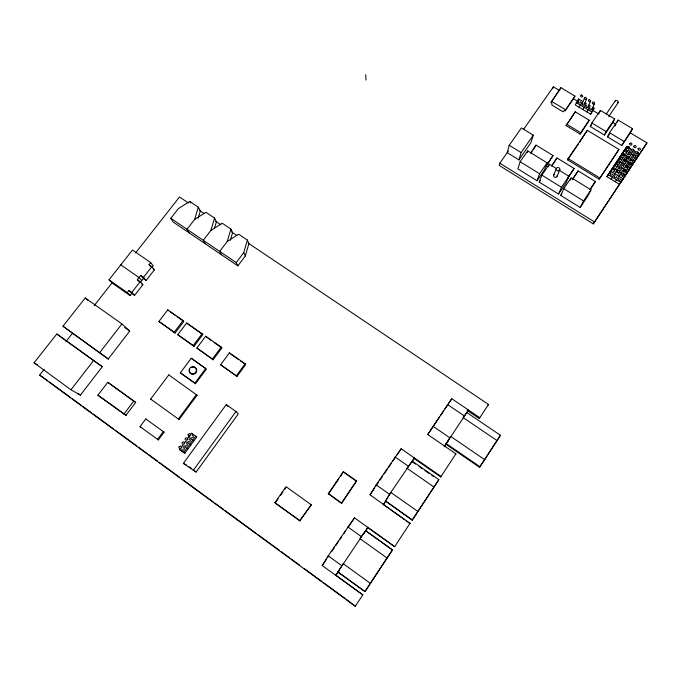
<?xml version="1.0" encoding="UTF-8"?>
<svg xmlns="http://www.w3.org/2000/svg" width="681" height="681" viewBox="0 0 681 681"><rect width="100%" height="100%" fill="white"/><g stroke="black" fill="none" stroke-linecap="round" stroke-linejoin="round"><path stroke-width="1.02" d="M367.468 527.273L394.674 546.698L354.478 517.841L328.199 555.841L322.241 565.57L362.854 594.888L335.495 574.96M623.2 172.029L624.077 171.059M626.588 149.386L626.929 148.654M630.81 155.608L629.627 156.579M621.906 156.392L622.059 155.864M621.412 165.679L621.421 166.241M623.728 162.427L624.068 161.695M617.233 167.168L616.05 168.139M508.401 150.952L499.82 163.176L499.233 165.432L593.296 223.887L646.95 142.857L630.257 132.855L621.787 145.479L607.529 136.89L609.572 132.744L618.144 120.086L632.513 128.675L630.257 132.855M509.226 145.257L507.2 152.663L518.905 159.899L530.874 142.738L533.3 135.179L521.416 127.917L509.226 145.257L521.144 152.604L518.905 159.899M198.18 218.073L200.35 210.974L198.333 207.194L189.761 201.44L178.413 208.582L170.795 218.303L173.102 221.98L237.865 265.871L245.322 255.988L248.897 243.568L247.382 240.095L238.622 234.221L227.25 241.5L219.682 251.417L221.504 254.788M237.865 265.871L236.213 262.611L243.755 252.625L247.382 240.095M230.374 240.223L232.604 232.63L230.919 229.046L222.219 223.215L210.855 230.45L203.27 240.299L205.253 243.772M227.25 241.5L230.919 229.046M214.447 228.365L216.422 221.768L214.566 218.082L205.934 212.293L194.579 219.478L186.977 229.267L189.122 232.842M210.855 230.45L214.566 218.082M194.579 219.478L198.333 207.194M520.131 161.729L517.909 168.888L537.02 180.729L544.417 169.969L547.107 162.827L527.69 150.884L520.131 161.729L539.582 173.757L537.02 180.729M527.103 152.714L527.69 150.884M552.844 88.581L553.423 86.836L559.773 90.641M553.032 155.54L546.043 166.207L553.032 155.54L536.032 145.121L533.249 149.752M551.091 102.346L560.948 87.713L574.951 96.089L574.534 97.179L565.094 110.782L563.459 110.867L563.11 111.829L551.763 104.993L552.095 104.023L551.091 102.346L560.948 87.713M413.997 458.466L440.709 476.964L440.999 476.385L401.126 448.77L376.15 484.863L370.038 494.815L410.022 523.451L406.557 520.999M417.785 511.397L390.851 492.465L385.497 501.012L412.167 520.182L438.87 479.62L412.226 461.139L407.051 468.298L433.899 486.983M565.094 110.782L574.951 96.089M559.169 170.25L568.958 176.268L565.877 183.206L558.505 194.051L539.241 182.108L541.846 175.153L549.371 164.223L556.496 168.599M548.341 166.888L549.371 164.223M566.107 125.602L575.224 111.803L589.21 120.214L580.084 134.063L566.107 125.602L568.958 121.482M579.08 107.249L582.485 101.333L578.637 99.026L575.249 104.951L590.606 114.17L594.07 108.262L592.521 107.334M578.024 100.601L578.637 99.026M575.224 111.803L570.091 119.83M567.699 178.311L574.126 168.471L556.99 157.966L551.772 166.045M582.085 103.955L584.485 98.013M553.696 175.162L556.343 168.624M584.272 104.602L586.699 98.668M582.91 109.556L586.341 103.64L584.8 102.72M484.702 459.666L450.677 436.427L445.876 444.225L479.518 467.277L484.702 459.666L500.458 435.295L466.774 412.524L463.174 417.623L497.113 440.616M557.109 176.26L559.816 169.739A1.822 1.668 15.5 0 0 557.662 167.526A1.822 1.668 15.5 0 0 556.76 170.284A1.822 1.668 15.5 0 0 559.816 169.739M588.129 106.917L590.614 101.001M586.758 111.854L590.206 105.947L588.656 105.027M567.494 159.814L587.303 130.343L618.944 149.445L599.169 179.188L567.494 159.814L578.288 144.014M580.084 134.063L589.21 120.214M591.993 109.232L594.53 103.342M590.606 114.17L594.07 108.262M558.505 194.051L561.476 187.284L568.958 176.268M587.303 130.343L579.488 142.261M590.274 126.496L591.832 122.98L600.421 110.416L614.671 118.937L612.934 122.486L604.43 135.025L590.274 126.496L591.406 124.827M560.752 195.438L563.757 188.697L571.24 177.673L591.006 189.829L587.524 196.554L580.186 207.484L560.752 195.438L561.885 193.77M599.203 113.114L600.421 110.416M570.065 180.269L570.848 178.533M590.121 189.624L595.407 181.504L578.118 170.914L572.866 179.018M466.4 413.333L466.774 412.524M630.904 151.369L630.802 152.178M620.876 175.298L621.43 174.685M630.283 161.159L630.836 160.554M632.623 157.643L632.93 157.192M635.075 153.889L634.973 154.689M616.697 172.753L617.241 172.14M619.055 169.211L619.361 168.752M621.378 169.978L620.229 170.676A1.285 1.166 19.5 0 1 619.914 170.616M617.352 162.895L617.241 163.704M619.591 159.626L620.144 159.022M604.43 135.025L606.107 131.569L614.671 118.937M438.87 479.62L412.167 520.182M616.867 122.631L618.144 120.086M580.186 207.484L583.557 200.929L591.006 189.829M599.169 179.188L618.944 149.445M455.512 454.533L455.887 453.827L427.753 434.521L451.767 398.734L479.773 417.649L479.262 418.56L467.081 410.328M621.787 145.479L632.513 128.675M637.705 153.012L639.374 154.017L619.429 184.287L606.933 176.66L626.869 146.492L631.032 148.994L611.095 179.197M609.299 173.136L610.406 171.093L622.962 178.737L621.787 180.746M612.772 167.552L611.649 169.612L626.869 146.492M614.007 166.104L615.13 164.027M616.348 162.597L617.488 160.503M618.688 159.099L619.838 156.988M621.029 155.608L622.187 153.48L626.358 156M623.362 152.118L624.528 149.982M615.258 181.742L635.203 151.505L633.534 150.501M487.937 405.416L488.498 404.429L248.369 243.219M593.296 223.887L646.95 142.857M624.128 177.205L625.32 175.179L623.643 174.166M626.477 173.681L627.669 171.638L621.813 168.079M628.818 170.156L630.019 168.096L624.171 164.555M631.151 166.641L632.368 164.572L622.34 158.503M633.483 163.134L634.709 161.048L633.041 160.035M635.807 159.635L637.041 157.532L635.373 156.519M638.123 156.136L639.374 154.017M365.765 531.154L367.817 527.358L335.648 575.343L339.41 570.559M337.912 571.997L343.13 563.63L370.294 583.328L364.914 591.636L337.912 571.997L365.059 591.542L392.503 549.976L365.629 530.644L359.934 538.577L387.012 558.003L370.294 583.328M364.207 533.368L365.629 530.644M412.533 461.309L414.354 457.938L389.541 494.287L383.386 504.621L385.65 501.48M479.518 467.277L500.458 435.295M466.425 413.427L468.443 409.996L444.199 446.77L446.37 443.689M44.188 369.298L39.592 375.154L355.252 606.269L362.854 594.888M394.674 546.698L410.124 523.144M440.709 476.964L455.887 453.827M479.262 418.56L488.498 404.429M590.087 189.42L595.407 181.504M427.753 434.521L439.466 417.061M440.633 415.316L443.561 410.949M444.736 409.204L447.664 404.837M448.839 403.092L451.767 398.734M606.933 176.66L611.061 170.497M387.012 558.003L392.503 549.856M322.241 565.57L326.344 559.501M327.518 557.765L328.693 556.028M331.621 551.687L334.55 547.345M335.724 545.609L338.653 541.276M339.828 539.539L341.581 536.934M343.931 533.461L345.684 530.857M348.034 527.392L354.478 517.841M370.03 494.815L374.729 487.868M375.903 486.123L378.244 482.65M380.007 480.045L382.356 476.572M384.118 473.967L387.046 469.626M388.808 467.013L391.158 463.54M392.911 460.935L395.261 457.462M397.023 454.857L401.126 448.77M572.193 179.648L578.118 170.914M607.529 136.89L609.223 134.378M614.892 126.011L616.024 124.334L612.934 122.486M341.683 503.285L356.521 481.007L343.335 471.712L328.293 493.623L341.683 503.285L328.293 493.623M608.746 116.519L618.357 102.38M567.605 178.064L574.126 168.471M606.345 113.914L615.403 100.626M341.504 503.038L356.521 481.007M539.241 182.108L540.373 180.448M551.627 165.764L556.99 157.966M328.514 493.895L338.712 479.041M340.509 476.428L343.335 471.712M299.819 520.744L311.251 504.8L299.819 520.744L274.843 502.697L286.037 486.677L311.251 504.8M539.582 173.757L547.107 162.827M576.73 102.814L577.709 101.384M530.652 152.867L536.032 145.121M530.865 153.182L532.057 151.471M275.839 502.101L278.188 498.739M280.538 495.376L282.887 492.014M284.649 489.494L285.824 487.817M521.144 152.604L533.3 135.179M523.578 129.347L553.423 86.836M447.477 441.952L448.541 440.445M193.149 470.528L235.984 411.511L226.237 404.608L183.342 463.386L196.128 472.052L238.29 413.886L235.984 411.511M184.832 453.214L179.588 449.579L184.832 453.214L196.732 436.947L191.565 433.252L187.377 438.947M181.384 447.128L182.585 445.485L187.82 449.137M184.389 443.033L185.59 441.399L190.799 445.068M236.928 376.491L236.35 375.767L245.126 363.79L229.412 352.826L220.61 364.735L236.928 376.491L245.671 364.556L245.126 363.79M183.691 452.559L195.66 436.198L196.732 436.947M158.367 439.875L164.087 432.154L145.768 418.968L140.014 426.655L158.367 439.875L157.566 439.424L163.304 431.677L164.087 432.154M179.086 419.53L197.081 395.193L196.417 394.597L178.362 419.011L179.086 419.53L150.654 399.066L168.777 374.925L197.081 395.193M213.085 359.772L212.421 358.989L221.231 347.123L205.671 336.269L196.843 348.059L213.085 359.772L221.853 347.948L221.231 347.123M195.507 383.726L194.885 383.122L205.756 368.472L191.242 358.249L180.346 372.813L195.507 383.726L206.343 369.119L205.756 368.472M193.974 346.365L193.251 345.539L202.078 333.767L186.645 322.998L177.801 334.703L193.974 346.365L202.776 334.635L202.078 333.767M125.942 415.325L135.689 402.403L109.905 383.761L107.76 382.33L97.894 395.21L125.942 415.325L97.894 395.21M123.899 414.125L133.731 401.1L135.689 402.403M175.026 333.069L174.234 332.2L183.087 320.513L167.781 309.838L158.911 321.449L175.026 333.069L183.844 321.423L183.087 320.513M80.392 395.125L102.295 366.693L56.787 334.013L34.05 362.82L70.952 389.77L80.392 395.125L77.821 393.252M108.236 358.981L129.722 331.085L121.916 323.918L85.244 297.963L62.95 326.208L108.236 358.981L62.95 326.208M70.952 389.77L93.586 360.521L102.295 366.693M99.724 352.588L121.916 323.918M140.184 281.645L142.848 284.718L134.557 295.401L131.791 292.43L140.184 281.645L137.358 279.678L140.703 275.388L143.521 277.346L146.151 280.461L154.383 269.863L151.846 266.646L149.028 264.705L150.688 262.568L132.489 250.012L109.02 279.84L112.016 282.93L130.097 295.588L131.765 293.443L128.964 290.455L127.279 292.617L130.097 295.588M143.521 277.346L151.846 266.646M140.609 282.062L143.368 278.52L140.703 275.388M152.144 267.233L153.234 265.828L150.688 262.568M65.87 341.7L72.441 333.332M94.114 305.726L112.51 282.309M135.502 253.034L179.512 196.988L188.339 202.912M628.248 164.223L627.95 165.245M625.711 167.96L626.145 167.603M612.628 169.961L613.351 169.518M628.572 154.876L628.997 154.519M355.252 606.269L346.91 599.782M622.247 155.66L622.774 155.43M586.792 105.546L586.511 105.64A1.251 1.132 14.3 0 0 585.89 106.542L586.418 107.487L587.567 107.538A1.251 1.132 14.3 0 0 588.18 106.645L588.052 106.1M579.08 100.933L578.799 101.026A1.251 1.124 13.6 0 0 578.178 101.92L578.705 102.865L579.846 102.916A1.251 1.124 13.6 0 0 580.467 102.022L580.442 101.75M622.894 167.134L623.617 166.692L623.6 165.611A1.285 1.166 19.4 0 0 623.413 165.372M615.173 175.604L614.33 176.294L614.458 177.128A1.285 1.175 19.7 0 0 615.505 177.767L616.348 177.528L616.645 176.507M624.724 173.212L625.558 171.961M619.352 178.158L618.51 178.848L618.646 179.682A1.285 1.175 20.1 0 0 619.693 180.329L620.731 179.878L620.714 178.788M626.946 157.949L626.111 158.63L626.239 159.465M636.446 155.583L637.169 155.14L637.152 154.068M627.593 160.086L628.316 159.643L628.299 158.571M631.772 162.614L632.496 162.172L632.479 161.099M625.456 154.059L626.299 153.821L626.597 152.816M633.807 159.099L634.828 158.656L634.811 157.575M620.766 161.082L621.796 160.639L621.779 159.567M624.937 163.619L625.779 163.372L626.077 162.359M626.767 169.68L627.797 169.228L627.788 168.147A1.285 1.166 19.8 0 0 627.593 167.909M611.3 173.051L610.261 173.493L610.27 174.583A1.285 1.166 19.3 0 0 611.317 175.221L612.168 174.974L612.466 173.953M617.863 174.217L618.901 173.774L618.893 172.685M622.051 176.771L623.089 176.319L623.081 175.23M188.935 439.594L189.267 439.585A1.396 1.319 -50.6 0 1 190.288 440.326L190.161 441.577L188.995 442.097A1.396 1.319 -50.5 0 1 187.973 441.348L187.879 441.033M182.942 447.766L183.274 447.757A1.405 1.328 -51.6 0 1 184.304 448.507L184.168 449.766L183.002 450.277A1.405 1.328 -51.5 0 1 181.972 449.537L181.878 449.222M183.342 463.386L186.466 465.021M39.592 375.154L40.962 375.921M140.014 426.655L140.873 427.149M34.05 362.82L37.532 364.854M274.843 502.697L300.142 520.922M573.385 98.796L577.922 101.512M592.444 110.211L598.803 114.016M576.16 102.61L591.602 111.863M609.572 132.744L623.975 141.41M591.832 122.98L606.107 131.569M551.457 101.273L565.494 109.726M627.031 151.488L628.699 152.493M631.202 154L632.87 155.013M628.861 157.515L630.529 158.52M566.652 124.206L580.672 132.684M619.991 162.018L621.659 163.031M617.633 165.543L619.301 166.556M615.275 169.075L616.943 170.097M619.455 171.621L621.132 172.633M608.031 174.634L620.595 182.295M568.048 158.503L599.825 177.937M541.846 175.153L561.476 187.284M563.757 188.697L583.557 200.929M499.82 163.176L594.428 221.921M145.768 418.968L146.602 419.487M193.77 440.999L188.577 437.321M199.814 210.616L204.232 213.579M215.707 221.291L221.002 224.841M231.6 231.957L236.894 235.515M447.443 404.497L464.272 415.895M170.795 218.303L236.213 262.611M432.878 426.204L449.758 437.738M446.149 443.569L479.969 466.74M152.987 268.901L154.383 269.863M191.565 433.252L192.655 434.01M412.124 461.709L415.546 464.076M418.968 466.451L422.39 468.826M424.953 470.605L429.226 473.567M431.797 475.347L433.499 476.538M143.368 278.52L146.151 280.461M120.801 264.866L139.035 277.533L141.716 280.649M395.014 456.942L408.362 466.221M141.452 283.747L142.848 284.718M170.284 311.966L175.375 315.516M177.069 316.699L182.15 320.24M202.776 334.635L186.645 322.998M211.519 340.73L205.671 336.269M214.106 342.534L221.853 347.948M230.876 354.239L238.708 359.704M240.444 360.913L245.671 364.556M128.964 290.455L131.791 292.43M131.765 293.443L134.557 295.401M109.02 279.84L127.279 292.617M158.911 321.449L174.234 332.2M177.801 334.703L193.251 345.539M196.843 348.059L212.421 358.989M220.61 364.735L236.35 375.767M376.15 484.863L389.541 494.287M205.492 368.515L191.242 358.249M385.497 501.012L412.269 519.909M343.505 472.052L356.64 481.331M383.165 504.468L388.366 508.137M390.094 509.362L404.82 519.773M124.623 327.476L129.722 331.085M180.346 372.813L194.885 383.122M365.774 530.865L392.503 549.976M347.77 526.881L361.219 536.526M150.654 399.066L151.463 399.653M56.787 334.013L93.586 360.521M107.76 382.33L133.731 401.1M328.199 555.841L341.7 565.639M188.884 466.774L191.301 468.537M193.71 470.299L196.128 472.052M41.643 376.295L47.644 380.696M49.355 381.947L70.798 397.644M72.509 398.896L81.082 405.178M82.801 406.429L91.373 412.712M93.093 413.963L113.667 429.03M115.387 430.29L136.821 445.978M138.541 447.238L147.113 453.512M148.824 454.772L157.405 461.046M159.116 462.305L179.699 477.364M181.41 478.624L213.136 501.854M214.856 503.106L223.428 509.379M225.147 510.639L256.013 533.24M257.724 534.491L279.167 550.188M280.878 551.44L289.459 557.722M291.17 558.973L299.742 565.256M304.032 568.397L322.036 581.574M323.756 582.834L345.19 598.522M168.777 374.925L169.526 375.589M85.244 297.963L88.181 300.585M226.237 404.608L228.075 406.455M137.358 279.678L138.711 281.227M167.781 309.838L168.59 310.783M149.028 264.705L150.314 266.322M584.026 103.563L584.324 104.329A1.251 1.124 13.9 0 1 583.702 105.232L582.561 105.18L582.034 104.227A1.251 1.124 13.9 0 1 582.655 103.333M229.412 352.826L230.008 353.626M189.761 201.44L190.603 202.972M243.755 252.625L245.322 255.988M632.972 151.557L632.99 152.629L631.968 153.072A1.277 1.158 19.1 0 1 631.653 153.004M624.128 156.051L624.136 157.124L623.115 157.566A1.277 1.158 18.9 0 1 622.8 157.507M619.429 163.082L619.438 164.164L618.408 164.606A1.285 1.166 19 0 1 618.101 164.547M184.883 445.127L184.977 445.442A1.396 1.328 -51 0 0 185.998 446.183L187.164 445.663L187.301 444.412A1.396 1.328 -51.1 0 0 186.271 443.672M628.929 149.318L628.64 150.322L627.797 150.561A1.277 1.149 18.8 0 1 627.49 150.492M630.257 164.887L629.959 165.909L629.116 166.147A1.285 1.166 19.7 0 1 628.81 166.079M592.019 108.679L592.044 108.96A1.251 1.132 14.6 0 1 591.431 109.854L590.282 109.803L589.755 108.849A1.251 1.132 14.6 0 1 590.129 108.109M365.714 74.731L366.003 80.086M615.428 101.111A1.72 0.809 32.2 0 1 616.441 100.43A1.72 0.809 32.2 0 1 618.339 101.895A1.72 0.809 32.2 0 1 617.318 102.576M557.135 175.4A1.788 1.651 15.6 0 1 555.96 177.307A1.788 1.651 15.6 0 1 553.764 176.302A1.788 1.651 15.6 0 1 554.555 174.217M191.701 367.357A3.746 3.55 -40.2 0 1 196.69 370.03A3.746 3.55 -40.2 0 1 192.536 374.261A3.746 3.55 -40.2 0 1 189.693 369.391M192.255 435.508A1.396 1.319 -50.1 0 1 193.276 436.249L193.14 437.5L191.982 438.011A1.396 1.319 -50 0 1 191.131 437.551M614.517 169.901A1.285 1.166 19.2 0 1 614.713 170.148L614.722 171.229L613.683 171.68A1.285 1.166 19.2 0 1 613.377 171.612M638.088 148.739L638.216 149.573A1.294 1.166 19.4 0 0 639.28 150.212L640.319 149.76L640.302 148.679A1.294 1.166 19.4 0 0 639.238 148.041L638.088 148.739M638.114 152.782L636.914 153.761A1.302 1.175 19.4 0 1 635.858 153.123L635.841 152.042L636.88 151.591A1.302 1.175 19.4 0 1 637.935 152.229L638.114 152.782M631.508 153.787L630.317 154.766A1.302 1.175 19.1 0 1 629.253 154.127L629.235 153.038L630.283 152.595A1.302 1.175 19.1 0 1 631.338 153.225L631.508 153.787M630.981 159.414L631.117 160.248A1.302 1.175 19.6 0 0 632.172 160.895L633.219 160.435L633.202 159.345A1.302 1.175 19.6 0 0 632.147 158.707L630.981 159.414M630.998 163.483L629.797 164.461A1.302 1.175 19.7 0 1 628.742 163.823L628.725 162.725L629.772 162.274A1.302 1.175 19.7 0 1 630.827 162.921L630.998 163.483M633.858 146.202L633.994 147.028A1.294 1.166 19 0 0 635.05 147.666L636.088 147.215L636.071 146.134A1.294 1.166 19 0 0 635.015 145.496L633.858 146.202M633.875 150.237L632.683 151.216A1.294 1.166 19.1 0 1 631.627 150.578L631.61 149.488L632.649 149.045A1.294 1.166 19.1 0 1 633.705 149.675L633.875 150.237M633.356 155.847L633.492 156.681A1.302 1.175 19.5 0 0 634.547 157.32L635.594 156.868L635.577 155.779A1.302 1.175 19.5 0 0 634.513 155.14L633.356 155.847M624.375 164.487L623.175 165.474A1.302 1.183 19.4 0 1 622.119 164.836L622.102 163.738L623.149 163.287A1.302 1.183 19.4 0 1 624.205 163.925L624.375 164.487M623.839 170.148L623.966 170.991A1.302 1.183 19.8 0 0 625.03 171.638L626.077 171.178L626.069 170.08A1.302 1.183 19.8 0 0 625.005 169.433L623.839 170.148M627.269 147.198L627.397 148.032A1.294 1.166 18.7 0 0 628.452 148.671L629.499 148.22L629.482 147.13A1.294 1.166 18.7 0 0 628.427 146.5L627.269 147.198M623.847 174.242L622.638 175.23A1.302 1.183 19.9 0 1 621.574 174.583L621.566 173.485L622.613 173.025A1.302 1.183 19.9 0 1 623.677 173.672L623.847 174.242M627.278 151.242L626.086 152.221A1.294 1.175 18.8 0 1 625.03 151.582L625.013 150.492L626.052 150.041A1.294 1.175 18.8 0 1 627.107 150.68L627.278 151.242M626.75 156.851L626.878 157.694A1.302 1.175 19.2 0 0 627.942 158.332L628.98 157.881L628.963 156.783A1.302 1.175 19.2 0 0 627.908 156.145L626.75 156.851M626.758 160.912L625.558 161.899A1.302 1.175 19.3 0 1 624.503 161.261L624.486 160.163L625.533 159.712A1.302 1.175 19.3 0 1 626.588 160.35L626.758 160.912M626.222 166.556L626.358 167.407A1.302 1.183 19.7 0 0 627.414 168.045L628.461 167.594L628.452 166.496A1.302 1.183 19.7 0 0 627.388 165.849L626.222 166.556M629.636 143.657L629.772 144.491A1.294 1.166 18.6 0 0 630.819 145.13L631.866 144.678L631.849 143.597A1.294 1.166 18.6 0 0 630.793 142.959L629.636 143.657M620.136 157.856L620.272 158.699A1.302 1.175 18.9 0 0 621.327 159.337L622.374 158.886L622.357 157.796A1.302 1.175 18.9 0 0 621.302 157.149L620.136 157.856M620.144 161.925L618.935 162.904A1.302 1.175 19 0 1 617.88 162.265L617.871 161.176L618.918 160.716A1.302 1.175 19 0 1 619.974 161.363L620.144 161.925M619.591 167.569L619.727 168.411A1.302 1.183 19.4 0 0 620.783 169.058L621.83 168.607L621.821 167.509A1.302 1.183 19.4 0 0 620.757 166.862L619.591 167.569M619.599 171.655L618.391 172.651A1.302 1.183 19.5 0 1 617.335 172.004L617.318 170.905L618.365 170.446A1.302 1.183 19.5 0 1 619.429 171.093L619.599 171.655M622.519 154.298L622.647 155.132A1.294 1.175 18.8 0 0 623.711 155.77L624.749 155.319L624.741 154.229A1.294 1.175 18.8 0 0 623.677 153.591L622.519 154.298M612.96 168.582L613.096 169.424A1.302 1.183 19.1 0 0 614.151 170.071L615.198 169.612L615.19 168.513A1.302 1.183 19.1 0 0 614.134 167.875L612.96 168.582M615.36 164.998L615.488 165.841A1.302 1.183 19 0 0 616.552 166.487L617.599 166.028L617.582 164.938A1.302 1.183 19 0 0 616.526 164.291L615.36 164.998M184.542 443.288L183.129 444.429A1.422 1.345 -50.7 0 1 182.091 443.672L182.227 442.395L183.402 441.875A1.422 1.345 -50.7 0 1 184.44 442.633L184.542 443.288M188.135 434.418L188.16 435.397A1.413 1.336 -49.7 0 0 189.199 436.146L190.374 435.627L190.51 434.359A1.413 1.336 -49.7 0 0 189.471 433.61L188.135 434.418M187.581 439.143L186.168 440.284A1.413 1.336 -50.2 0 1 185.13 439.526L185.266 438.258L186.441 437.738A1.413 1.336 -50.2 0 1 187.479 438.487L187.581 439.143M179.018 446.838L179.043 447.826A1.422 1.345 -51.2 0 0 180.082 448.575L181.257 448.055L181.401 446.779A1.422 1.345 -51.2 0 0 180.363 446.029L179.018 446.838M593.951 103.98L592.793 103.921L592.257 102.959A1.268 1.141 14.5 0 1 592.887 102.056L594.045 102.107L594.581 103.069A1.268 1.141 14.5 0 1 593.951 103.98M581.446 94.957L581.157 95.051A1.268 1.141 13.5 0 0 580.535 95.953L581.063 96.915L582.221 96.966A1.268 1.141 13.5 0 0 582.851 96.055L581.446 94.957M585.345 97.289L585.064 97.383A1.268 1.141 13.8 0 0 584.434 98.285L584.97 99.247L586.128 99.298A1.268 1.141 13.8 0 0 586.75 98.387L585.345 97.289M589.252 99.622L588.971 99.715A1.268 1.141 14.2 0 0 588.341 100.626L588.878 101.588L590.035 101.639A1.268 1.141 14.2 0 0 590.665 100.728L589.252 99.622M193.157 373.886A3.746 3.55 -40.1 0 0 195.66 367.978A3.746 3.55 -40.1 0 0 189.352 369.059A3.746 3.55 -40.1 0 0 193.157 373.886"/></g></svg>
